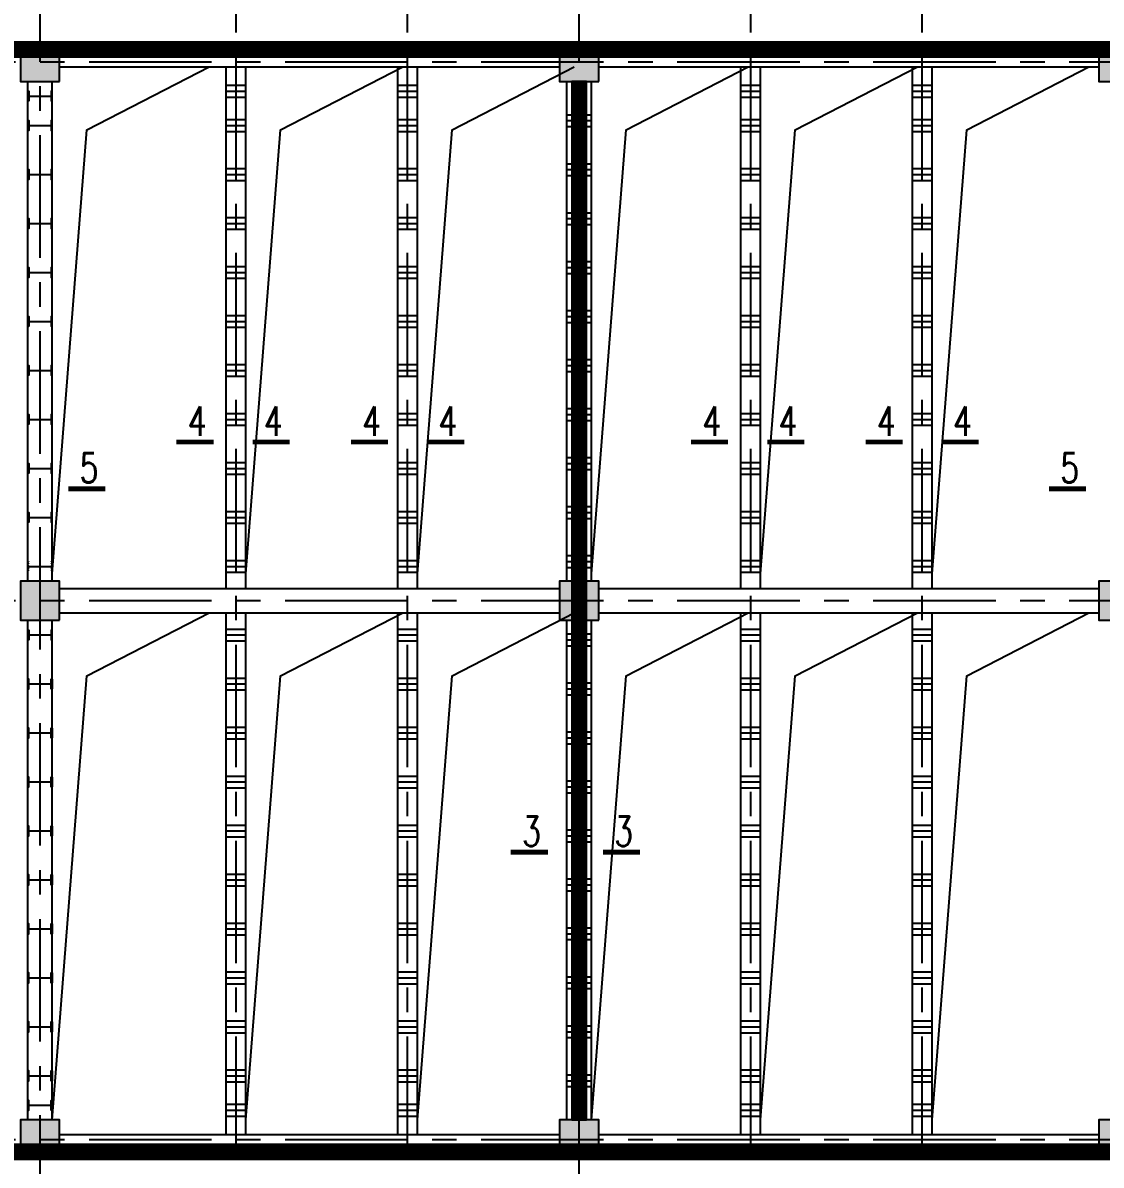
# Model space of a CAD drawing. Extents: x 1427168 to 1936200, y 1176778 to 1377202.
# Drawn here: x 1679636 to 1690636, y 1216944 to 1228603 of the extents above; entities that cross this region are included whole.
import ezdxf
from ezdxf.lldxf.tags import DXFTag

# ---------------------------------------------------------------- set-up
doc = ezdxf.new("R2010")
doc.units = 0
doc.header["$LTSCALE"] = 1000
doc.header["$MEASUREMENT"] = 0
doc.linetypes.add('CENTER', pattern=[2, 1.25, -0.25, 0.25, -0.25])
doc.linetypes.add('DOTE', pattern=[2.42, 2, -0.2, 0.02, -0.2])
doc.layers.get('0').update_dxf_attribs({"linetype": 'CONTINUOUS'})
for name, color, linetype in [('01粗实线层', 7, 'CONTINUOUS'), ('2', 2, 'CONTINUOUS'), ('3', 4, 'CONTINUOUS'), ('4', 3, 'CONTINUOUS'), ('5剖面线层', 2, 'CONTINUOUS'), ('DOTE', 1, 'DOTE'), ('PUB_DIM', 3, 'CONTINUOUS'), ('WUHUA', 8, 'CONTINUOUS'), ('中心线', 1, 'ACAD_ISO04W100')]:
    doc.layers.add(name, color=color, linetype=linetype)
doc.styles.add('_TXT', font='TXT.shx', dxfattribs={"width": 0.75})
tags = doc.linetypes.add('ACAD_ISO04W100', pattern=[30, 24, -3, 0, -3]).pattern_tags.tags
tags[10:11] = [DXFTag(74, 4), DXFTag(75, 0), DXFTag(340, '0'), DXFTag(46, 1.0), DXFTag(50, 0.0), DXFTag(44, 0.0), DXFTag(45, 0.0)]
tags[8:9] = [DXFTag(74, 4), DXFTag(75, 0), DXFTag(340, '0'), DXFTag(46, 1.0), DXFTag(50, 0.0), DXFTag(44, 0.0), DXFTag(45, 0.0)]
tags[6:7] = [DXFTag(74, 4), DXFTag(75, 0), DXFTag(340, '0'), DXFTag(46, 1.0), DXFTag(50, 0.0), DXFTag(44, 0.0), DXFTag(45, 0.0)]
tags[4:5] = [DXFTag(74, 4), DXFTag(75, 0), DXFTag(340, '0'), DXFTag(46, 1.0), DXFTag(50, 0.0), DXFTag(44, 0.0), DXFTag(45, 0.0)]

msp = doc.modelspace()

# ---------------------------------------------------------------- hatches: boundary and pattern name
at = {"layer": '5剖面线层', "linetype": 'BYBLOCK', "ltscale": 1e-05}
h = msp.add_hatch(dxfattribs=at)
h.set_pattern_fill('ANSI31', color=256, scale=5, style=0)
h.set_pattern_definition([(45, (1320361.973, 1550817.682), (-11.22532015, 11.22532015), [])])
h.paths.add_polyline_path([(1679685.8, 1227806), (1679695.8, 1227806), (1679695.8, 1227906), (1679685.8, 1227906)])
h = msp.add_hatch(dxfattribs=at)
h.set_pattern_fill('ANSI31', color=256, scale=5, style=0)
h.set_pattern_definition([(135, (2039259.644, 1550817.682), (11.22532015, 11.22532015), [])])
h.paths.add_polyline_path([(1679935.8, 1227806), (1679925.8, 1227806), (1679925.8, 1227906), (1679935.8, 1227906)])
h = msp.add_hatch(dxfattribs=at)
h.set_pattern_fill('ANSI31', color=256, scale=5, style=0)
h.set_pattern_definition([(45, (1320361.973, 1550517.682), (-11.22532015, 11.22532015), [])])
h.paths.add_polyline_path([(1679685.8, 1227506), (1679695.8, 1227506), (1679695.8, 1227606), (1679685.8, 1227606)])
h = msp.add_hatch(dxfattribs=at)
h.set_pattern_fill('ANSI31', color=256, scale=5, style=0)
h.set_pattern_definition([(135, (2039259.644, 1550517.682), (11.22532015, 11.22532015), [])])
h.paths.add_polyline_path([(1679935.8, 1227506), (1679925.8, 1227506), (1679925.8, 1227606), (1679935.8, 1227606)])
h = msp.add_hatch(dxfattribs=at)
h.set_pattern_fill('ANSI31', color=256, scale=5, style=0)
h.set_pattern_definition([(45, (1320361.973, 1550017.682), (-11.22532015, 11.22532015), [])])
h.paths.add_polyline_path([(1679685.8, 1227006), (1679695.8, 1227006), (1679695.8, 1227106), (1679685.8, 1227106)])
h = msp.add_hatch(dxfattribs=at)
h.set_pattern_fill('ANSI31', color=256, scale=5, style=0)
h.set_pattern_definition([(135, (2039259.644, 1550017.682), (11.22532015, 11.22532015), [])])
h.paths.add_polyline_path([(1679935.8, 1227006), (1679925.8, 1227006), (1679925.8, 1227106), (1679935.8, 1227106)])
h = msp.add_hatch(dxfattribs=at)
h.set_pattern_fill('ANSI31', color=256, scale=5, style=0)
h.set_pattern_definition([(45, (1320361.973, 1549517.682), (-11.22532015, 11.22532015), [])])
h.paths.add_polyline_path([(1679685.8, 1226506), (1679695.8, 1226506), (1679695.8, 1226606), (1679685.8, 1226606)])
h = msp.add_hatch(dxfattribs=at)
h.set_pattern_fill('ANSI31', color=256, scale=5, style=0)
h.set_pattern_definition([(135, (2039259.644, 1549517.682), (11.22532015, 11.22532015), [])])
h.paths.add_polyline_path([(1679935.8, 1226506), (1679925.8, 1226506), (1679925.8, 1226606), (1679935.8, 1226606)])
h = msp.add_hatch(dxfattribs=at)
h.set_pattern_fill('ANSI31', color=256, scale=5, style=0)
h.set_pattern_definition([(45, (1320361.973, 1549017.682), (-11.22532015, 11.22532015), [])])
h.paths.add_polyline_path([(1679685.8, 1226006), (1679695.8, 1226006), (1679695.8, 1226106), (1679685.8, 1226106)])
h = msp.add_hatch(dxfattribs=at)
h.set_pattern_fill('ANSI31', color=256, scale=5, style=0)
h.set_pattern_definition([(135, (2039259.644, 1549017.682), (11.22532015, 11.22532015), [])])
h.paths.add_polyline_path([(1679935.8, 1226006), (1679925.8, 1226006), (1679925.8, 1226106), (1679935.8, 1226106)])
h = msp.add_hatch(dxfattribs=at)
h.set_pattern_fill('ANSI31', color=256, scale=5, style=0)
h.set_pattern_definition([(45, (1320361.973, 1548517.682), (-11.22532015, 11.22532015), [])])
h.paths.add_polyline_path([(1679685.8, 1225506), (1679695.8, 1225506), (1679695.8, 1225606), (1679685.8, 1225606)])
h = msp.add_hatch(dxfattribs=at)
h.set_pattern_fill('ANSI31', color=256, scale=5, style=0)
h.set_pattern_definition([(135, (2039259.644, 1548517.682), (11.22532015, 11.22532015), [])])
h.paths.add_polyline_path([(1679935.8, 1225506), (1679925.8, 1225506), (1679925.8, 1225606), (1679935.8, 1225606)])
h = msp.add_hatch(dxfattribs=at)
h.set_pattern_fill('ANSI31', color=256, scale=5, style=0)
h.set_pattern_definition([(45, (1320361.973, 1548017.682), (-11.22532015, 11.22532015), [])])
h.paths.add_polyline_path([(1679685.8, 1225006), (1679695.8, 1225006), (1679695.8, 1225106), (1679685.8, 1225106)])
h = msp.add_hatch(dxfattribs=at)
h.set_pattern_fill('ANSI31', color=256, scale=5, style=0)
h.set_pattern_definition([(135, (2039259.644, 1548017.682), (11.22532015, 11.22532015), [])])
h.paths.add_polyline_path([(1679935.8, 1225006), (1679925.8, 1225006), (1679925.8, 1225106), (1679935.8, 1225106)])
h = msp.add_hatch(dxfattribs=at)
h.set_pattern_fill('ANSI31', color=256, scale=5, style=0)
h.set_pattern_definition([(45, (1320361.973, 1547517.682), (-11.22532015, 11.22532015), [])])
h.paths.add_polyline_path([(1679685.8, 1224506), (1679695.8, 1224506), (1679695.8, 1224606), (1679685.8, 1224606)])
h = msp.add_hatch(dxfattribs=at)
h.set_pattern_fill('ANSI31', color=256, scale=5, style=0)
h.set_pattern_definition([(135, (2039259.644, 1547517.682), (11.22532015, 11.22532015), [])])
h.paths.add_polyline_path([(1679935.8, 1224506), (1679925.8, 1224506), (1679925.8, 1224606), (1679935.8, 1224606)])
h = msp.add_hatch(dxfattribs=at)
h.set_pattern_fill('ANSI31', color=256, scale=5, style=0)
h.set_pattern_definition([(45, (1320361.973, 1547017.682), (-11.22532015, 11.22532015), [])])
h.paths.add_polyline_path([(1679685.8, 1224006), (1679695.8, 1224006), (1679695.8, 1224106), (1679685.8, 1224106)])
h = msp.add_hatch(dxfattribs=at)
h.set_pattern_fill('ANSI31', color=256, scale=5, style=0)
h.set_pattern_definition([(135, (2039259.644, 1547017.682), (11.22532015, 11.22532015), [])])
h.paths.add_polyline_path([(1679935.8, 1224006), (1679925.8, 1224006), (1679925.8, 1224106), (1679935.8, 1224106)])
h = msp.add_hatch(dxfattribs=at)
h.set_pattern_fill('ANSI31', color=256, scale=5, style=0)
h.set_pattern_definition([(45, (1320361.973, 1546517.682), (-11.22532015, 11.22532015), [])])
h.paths.add_polyline_path([(1679685.8, 1223506), (1679695.8, 1223506), (1679695.8, 1223606), (1679685.8, 1223606)])
h = msp.add_hatch(dxfattribs=at)
h.set_pattern_fill('ANSI31', color=256, scale=5, style=0)
h.set_pattern_definition([(135, (2039259.644, 1546517.682), (11.22532015, 11.22532015), [])])
h.paths.add_polyline_path([(1679935.8, 1223506), (1679925.8, 1223506), (1679925.8, 1223606), (1679935.8, 1223606)])
h = msp.add_hatch(dxfattribs=at)
h.set_pattern_fill('ANSI31', color=256, scale=5, style=0)
h.set_pattern_definition([(315, (1320361.973, 900094.388), (-11.22532015, -11.22532015), [])])
h.paths.add_polyline_path([(1679685.8, 1223106), (1679695.8, 1223106), (1679695.8, 1223006), (1679685.8, 1223006)])
h = msp.add_hatch(dxfattribs=at)
h.set_pattern_fill('ANSI31', color=256, scale=5, style=0)
h.set_pattern_definition([(225, (2039259.644, 900094.388), (11.22532015, -11.22532015), [])])
h.paths.add_polyline_path([(1679935.8, 1223106), (1679925.8, 1223106), (1679925.8, 1223006), (1679935.8, 1223006)])
h = msp.add_hatch(dxfattribs=at)
h.set_pattern_fill('ANSI31', color=256, scale=5, style=0)
h.set_pattern_definition([(45, (1320361.973, 1545317.682), (-11.22532015, 11.22532015), [])])
h.paths.add_polyline_path([(1679685.8, 1222306), (1679695.8, 1222306), (1679695.8, 1222406), (1679685.8, 1222406)])
h = msp.add_hatch(dxfattribs=at)
h.set_pattern_fill('ANSI31', color=256, scale=5, style=0)
h.set_pattern_definition([(135, (2039259.644, 1545317.682), (11.22532015, 11.22532015), [])])
h.paths.add_polyline_path([(1679935.8, 1222306), (1679925.8, 1222306), (1679925.8, 1222406), (1679935.8, 1222406)])
h = msp.add_hatch(dxfattribs=at)
h.set_pattern_fill('ANSI31', color=256, scale=5, style=0)
h.set_pattern_definition([(315, (1320361.973, 898894.388), (-11.22532015, -11.22532015), [])])
h.paths.add_polyline_path([(1679685.8, 1221906), (1679695.8, 1221906), (1679695.8, 1221806), (1679685.8, 1221806)])
h = msp.add_hatch(dxfattribs=at)
h.set_pattern_fill('ANSI31', color=256, scale=5, style=0)
h.set_pattern_definition([(225, (2039259.644, 898894.388), (11.22532015, -11.22532015), [])])
h.paths.add_polyline_path([(1679935.8, 1221906), (1679925.8, 1221906), (1679925.8, 1221806), (1679935.8, 1221806)])
h = msp.add_hatch(dxfattribs=at)
h.set_pattern_fill('ANSI31', color=256, scale=5, style=0)
h.set_pattern_definition([(315, (1320361.973, 898394.388), (-11.22532015, -11.22532015), [])])
h.paths.add_polyline_path([(1679685.8, 1221406), (1679695.8, 1221406), (1679695.8, 1221306), (1679685.8, 1221306)])
h = msp.add_hatch(dxfattribs=at)
h.set_pattern_fill('ANSI31', color=256, scale=5, style=0)
h.set_pattern_definition([(225, (2039259.644, 898394.388), (11.22532015, -11.22532015), [])])
h.paths.add_polyline_path([(1679935.8, 1221406), (1679925.8, 1221406), (1679925.8, 1221306), (1679935.8, 1221306)])
h = msp.add_hatch(dxfattribs=at)
h.set_pattern_fill('ANSI31', color=256, scale=5, style=0)
h.set_pattern_definition([(315, (1320361.973, 897894.388), (-11.22532015, -11.22532015), [])])
h.paths.add_polyline_path([(1679685.8, 1220906), (1679695.8, 1220906), (1679695.8, 1220806), (1679685.8, 1220806)])
h = msp.add_hatch(dxfattribs=at)
h.set_pattern_fill('ANSI31', color=256, scale=5, style=0)
h.set_pattern_definition([(225, (2039259.644, 897894.388), (11.22532015, -11.22532015), [])])
h.paths.add_polyline_path([(1679935.8, 1220906), (1679925.8, 1220906), (1679925.8, 1220806), (1679935.8, 1220806)])
h = msp.add_hatch(dxfattribs=at)
h.set_pattern_fill('ANSI31', color=256, scale=5, style=0)
h.set_pattern_definition([(315, (1320361.973, 897394.388), (-11.22532015, -11.22532015), [])])
h.paths.add_polyline_path([(1679685.8, 1220406), (1679695.8, 1220406), (1679695.8, 1220306), (1679685.8, 1220306)])
h = msp.add_hatch(dxfattribs=at)
h.set_pattern_fill('ANSI31', color=256, scale=5, style=0)
h.set_pattern_definition([(225, (2039259.644, 897394.388), (11.22532015, -11.22532015), [])])
h.paths.add_polyline_path([(1679935.8, 1220406), (1679925.8, 1220406), (1679925.8, 1220306), (1679935.8, 1220306)])
h = msp.add_hatch(dxfattribs=at)
h.set_pattern_fill('ANSI31', color=256, scale=5, style=0)
h.set_pattern_definition([(315, (1320361.973, 896894.388), (-11.22532015, -11.22532015), [])])
h.paths.add_polyline_path([(1679685.8, 1219906), (1679695.8, 1219906), (1679695.8, 1219806), (1679685.8, 1219806)])
h = msp.add_hatch(dxfattribs=at)
h.set_pattern_fill('ANSI31', color=256, scale=5, style=0)
h.set_pattern_definition([(225, (2039259.644, 896894.388), (11.22532015, -11.22532015), [])])
h.paths.add_polyline_path([(1679935.8, 1219906), (1679925.8, 1219906), (1679925.8, 1219806), (1679935.8, 1219806)])
h = msp.add_hatch(dxfattribs=at)
h.set_pattern_fill('ANSI31', color=256, scale=5, style=0)
h.set_pattern_definition([(315, (1320361.973, 896394.388), (-11.22532015, -11.22532015), [])])
h.paths.add_polyline_path([(1679685.8, 1219406), (1679695.8, 1219406), (1679695.8, 1219306), (1679685.8, 1219306)])
h = msp.add_hatch(dxfattribs=at)
h.set_pattern_fill('ANSI31', color=256, scale=5, style=0)
h.set_pattern_definition([(225, (2039259.644, 896394.388), (11.22532015, -11.22532015), [])])
h.paths.add_polyline_path([(1679935.8, 1219406), (1679925.8, 1219406), (1679925.8, 1219306), (1679935.8, 1219306)])
h = msp.add_hatch(dxfattribs=at)
h.set_pattern_fill('ANSI31', color=256, scale=5, style=0)
h.set_pattern_definition([(315, (1320361.973, 895894.388), (-11.22532015, -11.22532015), [])])
h.paths.add_polyline_path([(1679685.8, 1218906), (1679695.8, 1218906), (1679695.8, 1218806), (1679685.8, 1218806)])
h = msp.add_hatch(dxfattribs=at)
h.set_pattern_fill('ANSI31', color=256, scale=5, style=0)
h.set_pattern_definition([(225, (2039259.644, 895894.388), (11.22532015, -11.22532015), [])])
h.paths.add_polyline_path([(1679935.8, 1218906), (1679925.8, 1218906), (1679925.8, 1218806), (1679935.8, 1218806)])
h = msp.add_hatch(dxfattribs=at)
h.set_pattern_fill('ANSI31', color=256, scale=5, style=0)
h.set_pattern_definition([(315, (1320361.973, 895394.388), (-11.22532015, -11.22532015), [])])
h.paths.add_polyline_path([(1679685.8, 1218406), (1679695.8, 1218406), (1679695.8, 1218306), (1679685.8, 1218306)])
h = msp.add_hatch(dxfattribs=at)
h.set_pattern_fill('ANSI31', color=256, scale=5, style=0)
h.set_pattern_definition([(225, (2039259.644, 895394.388), (11.22532015, -11.22532015), [])])
h.paths.add_polyline_path([(1679935.8, 1218406), (1679925.8, 1218406), (1679925.8, 1218306), (1679935.8, 1218306)])
h = msp.add_hatch(dxfattribs=at)
h.set_pattern_fill('ANSI31', color=256, scale=5, style=0)
h.set_pattern_definition([(315, (1320361.973, 894894.388), (-11.22532015, -11.22532015), [])])
h.paths.add_polyline_path([(1679685.8, 1217906), (1679695.8, 1217906), (1679695.8, 1217806), (1679685.8, 1217806)])
h = msp.add_hatch(dxfattribs=at)
h.set_pattern_fill('ANSI31', color=256, scale=5, style=0)
h.set_pattern_definition([(225, (2039259.644, 894894.388), (11.22532015, -11.22532015), [])])
h.paths.add_polyline_path([(1679935.8, 1217906), (1679925.8, 1217906), (1679925.8, 1217806), (1679935.8, 1217806)])
h = msp.add_hatch(dxfattribs=at)
h.set_pattern_fill('ANSI31', color=256, scale=5, style=0)
h.set_pattern_definition([(315, (1320361.973, 894594.388), (-11.22532015, -11.22532015), [])])
h.paths.add_polyline_path([(1679685.8, 1217606), (1679695.8, 1217606), (1679695.8, 1217506), (1679685.8, 1217506)])
h = msp.add_hatch(dxfattribs=at)
h.set_pattern_fill('ANSI31', color=256, scale=5, style=0)
h.set_pattern_definition([(225, (2039259.644, 894594.388), (11.22532015, -11.22532015), [])])
h.paths.add_polyline_path([(1679935.8, 1217606), (1679925.8, 1217606), (1679925.8, 1217506), (1679935.8, 1217506)])
at = {"layer": 'WUHUA'}
h = msp.add_hatch(color=256, dxfattribs=at)
h.paths.add_polyline_path([(1663510.8, 1217006), (1663510.8, 1217406), (1663110.8, 1217406), (1663110.8, 1217006)])
h.paths.add_polyline_path([(1663510.8, 1222506), (1663510.8, 1222906), (1663110.8, 1222906), (1663110.8, 1222506)])
h.paths.add_polyline_path([(1663510.8, 1228006), (1663510.8, 1228406), (1663110.8, 1228406), (1663110.8, 1228006)])
h.paths.add_polyline_path([(1669010.8, 1217006), (1669010.8, 1217406), (1668610.8, 1217406), (1668610.8, 1217006)])
h.paths.add_polyline_path([(1669010.8, 1222506), (1669010.8, 1222906), (1668610.8, 1222906), (1668610.8, 1222506)])
h.paths.add_polyline_path([(1669010.8, 1228006), (1669010.8, 1228406), (1668610.8, 1228406), (1668610.8, 1228006)])
h.paths.add_polyline_path([(1674510.8, 1217006), (1674510.8, 1217406), (1674110.8, 1217406), (1674110.8, 1217006)])
h.paths.add_polyline_path([(1674510.8, 1222506), (1674510.8, 1222906), (1674110.8, 1222906), (1674110.8, 1222506)])
h.paths.add_polyline_path([(1674510.8, 1228006), (1674510.8, 1228406), (1674110.8, 1228406), (1674110.8, 1228006)])
h.paths.add_polyline_path([(1685510.8, 1217006), (1685510.8, 1217406), (1685110.8, 1217406), (1685110.8, 1217006)])
h.paths.add_polyline_path([(1680010.8, 1217006), (1680010.8, 1217406), (1679610.8, 1217406), (1679610.8, 1217006)])
h.paths.add_polyline_path([(1680010.8, 1222506), (1680010.8, 1222906), (1679610.8, 1222906), (1679610.8, 1222506)])
h.paths.add_polyline_path([(1680010.8, 1228006), (1680010.8, 1228406), (1679610.8, 1228406), (1679610.8, 1228006)])
h.paths.add_polyline_path([(1685510.8, 1222506), (1685510.8, 1222906), (1685110.8, 1222906), (1685110.8, 1222506)])
h.paths.add_polyline_path([(1685510.8, 1228006), (1685510.8, 1228406), (1685110.8, 1228406), (1685110.8, 1228006)])
h.paths.add_polyline_path([(1691010.8, 1217006), (1691010.8, 1217406), (1690610.8, 1217406), (1690610.8, 1217006)])
h.paths.add_polyline_path([(1691010.8, 1222506), (1691010.8, 1222906), (1690610.8, 1222906), (1690610.8, 1222506)])
h.paths.add_polyline_path([(1691010.8, 1228006), (1691010.8, 1228406), (1690610.8, 1228406), (1690610.8, 1228006)])
h.paths.add_polyline_path([(1696510.8, 1217006), (1696510.8, 1217406), (1696110.8, 1217406), (1696110.8, 1217006)])
h.paths.add_polyline_path([(1696510.8, 1222506), (1696510.8, 1222906), (1696110.8, 1222906), (1696110.8, 1222506)])
h.paths.add_polyline_path([(1696510.8, 1228006), (1696510.8, 1228406), (1696110.8, 1228406), (1696110.8, 1228006)])

# ---------------------------------------------------------------- linework, layer by layer
for points in [[(1679935.8, 1222981), (1680289.3, 1227512.3), (1681535.8, 1228156)], [(1681910.8, 1222981), (1682264.3, 1227512.3), (1683510.8, 1228156)], [(1683660.8, 1222981), (1684014.3, 1227512.3), (1685260.8, 1228156)], [(1685435.8, 1222981), (1685789.3, 1227512.3), (1687035.8, 1228156)], [(1687160.8, 1222981), (1687514.3, 1227512.3), (1688760.8, 1228156)], [(1688910.8, 1222981), (1689264.3, 1227512.3), (1690510.8, 1228156)], [(1679935.8, 1217406), (1680289.3, 1221937.3), (1681535.8, 1222581)], [(1681910.8, 1217406), (1682264.3, 1221937.3), (1683510.8, 1222581)], [(1683660.8, 1217406), (1684014.3, 1221937.3), (1685260.8, 1222581)], [(1685435.8, 1217406), (1685789.3, 1221937.3), (1687035.8, 1222581)], [(1687160.8, 1217406), (1687514.3, 1221937.3), (1688760.8, 1222581)], [(1688910.8, 1217406), (1689264.3, 1221937.3), (1690510.8, 1222581)]]:
    msp.add_lwpolyline(points)
at = {"layer": '01粗实线层', "linetype": 'BYBLOCK', "ltscale": 1e-05}
for p, q in [((1681710.8, 1227966), (1681910.8, 1227966)), ((1683460.8, 1227966), (1683660.8, 1227966)), ((1686960.8, 1227966), (1687160.8, 1227966)), ((1688710.8, 1227966), (1688910.8, 1227966)), ((1681710.8, 1227846), (1681910.8, 1227846)), ((1683460.8, 1227846), (1683660.8, 1227846)), ((1686960.8, 1227846), (1687160.8, 1227846)), ((1688710.8, 1227846), (1688910.8, 1227846)), ((1681710.8, 1227616), (1681910.8, 1227616)), ((1683460.8, 1227616), (1683660.8, 1227616)), ((1686960.8, 1227616), (1687160.8, 1227616)), ((1688710.8, 1227616), (1688910.8, 1227616)), ((1681710.8, 1227496), (1681910.8, 1227496)), ((1683460.8, 1227496), (1683660.8, 1227496)), ((1686960.8, 1227496), (1687160.8, 1227496)), ((1688710.8, 1227496), (1688910.8, 1227496)), ((1681710.8, 1227116), (1681910.8, 1227116)), ((1683460.8, 1227116), (1683660.8, 1227116)), ((1686960.8, 1227116), (1687160.8, 1227116)), ((1688710.8, 1227116), (1688910.8, 1227116)), ((1681710.8, 1226996), (1681910.8, 1226996)), ((1683460.8, 1226996), (1683660.8, 1226996)), ((1686960.8, 1226996), (1687160.8, 1226996)), ((1688710.8, 1226996), (1688910.8, 1226996)), ((1681710.8, 1226616), (1681910.8, 1226616)), ((1683460.8, 1226616), (1683660.8, 1226616)), ((1686960.8, 1226616), (1687160.8, 1226616)), ((1688710.8, 1226616), (1688910.8, 1226616)), ((1681710.8, 1226496), (1681910.8, 1226496)), ((1683460.8, 1226496), (1683660.8, 1226496)), ((1686960.8, 1226496), (1687160.8, 1226496)), ((1688710.8, 1226496), (1688910.8, 1226496)), ((1681710.8, 1226116), (1681910.8, 1226116)), ((1683460.8, 1226116), (1683660.8, 1226116)), ((1686960.8, 1226116), (1687160.8, 1226116)), ((1688710.8, 1226116), (1688910.8, 1226116)), ((1681710.8, 1225996), (1681910.8, 1225996)), ((1683460.8, 1225996), (1683660.8, 1225996)), ((1686960.8, 1225996), (1687160.8, 1225996)), ((1688710.8, 1225996), (1688910.8, 1225996)), ((1681710.8, 1225616), (1681910.8, 1225616)), ((1683460.8, 1225616), (1683660.8, 1225616)), ((1686960.8, 1225616), (1687160.8, 1225616)), ((1688710.8, 1225616), (1688910.8, 1225616)), ((1681710.8, 1225496), (1681910.8, 1225496)), ((1683460.8, 1225496), (1683660.8, 1225496)), ((1686960.8, 1225496), (1687160.8, 1225496)), ((1688710.8, 1225496), (1688910.8, 1225496)), ((1681710.8, 1225116), (1681910.8, 1225116)), ((1683460.8, 1225116), (1683660.8, 1225116)), ((1686960.8, 1225116), (1687160.8, 1225116)), ((1688710.8, 1225116), (1688910.8, 1225116)), ((1681710.8, 1224996), (1681910.8, 1224996)), ((1683460.8, 1224996), (1683660.8, 1224996)), ((1686960.8, 1224996), (1687160.8, 1224996)), ((1688710.8, 1224996), (1688910.8, 1224996)), ((1681710.8, 1224616), (1681910.8, 1224616)), ((1683460.8, 1224616), (1683660.8, 1224616)), ((1686960.8, 1224616), (1687160.8, 1224616)), ((1688710.8, 1224616), (1688910.8, 1224616)), ((1681710.8, 1224496), (1681910.8, 1224496)), ((1683460.8, 1224496), (1683660.8, 1224496)), ((1686960.8, 1224496), (1687160.8, 1224496)), ((1688710.8, 1224496), (1688910.8, 1224496)), ((1681710.8, 1224116), (1681910.8, 1224116)), ((1683460.8, 1224116), (1683660.8, 1224116)), ((1686960.8, 1224116), (1687160.8, 1224116)), ((1688710.8, 1224116), (1688910.8, 1224116)), ((1681710.8, 1223996), (1681910.8, 1223996)), ((1683460.8, 1223996), (1683660.8, 1223996)), ((1686960.8, 1223996), (1687160.8, 1223996)), ((1688710.8, 1223996), (1688910.8, 1223996)), ((1681710.8, 1223616), (1681910.8, 1223616)), ((1683460.8, 1223616), (1683660.8, 1223616)), ((1686960.8, 1223616), (1687160.8, 1223616)), ((1688710.8, 1223616), (1688910.8, 1223616)), ((1681710.8, 1223496), (1681910.8, 1223496)), ((1683460.8, 1223496), (1683660.8, 1223496)), ((1686960.8, 1223496), (1687160.8, 1223496)), ((1688710.8, 1223496), (1688910.8, 1223496)), ((1681710.8, 1223116), (1681910.8, 1223116)), ((1683460.8, 1223116), (1683660.8, 1223116)), ((1686960.8, 1223116), (1687160.8, 1223116)), ((1688710.8, 1223116), (1688910.8, 1223116)), ((1681710.8, 1222996), (1681910.8, 1222996)), ((1683460.8, 1222996), (1683660.8, 1222996)), ((1686960.8, 1222996), (1687160.8, 1222996)), ((1688710.8, 1222996), (1688910.8, 1222996)), ((1681710.8, 1222416), (1681910.8, 1222416)), ((1683460.8, 1222416), (1683660.8, 1222416)), ((1686960.8, 1222416), (1687160.8, 1222416)), ((1688710.8, 1222416), (1688910.8, 1222416)), ((1681710.8, 1222296), (1681910.8, 1222296)), ((1683460.8, 1222296), (1683660.8, 1222296)), ((1686960.8, 1222296), (1687160.8, 1222296)), ((1688710.8, 1222296), (1688910.8, 1222296)), ((1681710.8, 1221916), (1681910.8, 1221916)), ((1683460.8, 1221916), (1683660.8, 1221916)), ((1686960.8, 1221916), (1687160.8, 1221916)), ((1688710.8, 1221916), (1688910.8, 1221916)), ((1681710.8, 1221796), (1681910.8, 1221796)), ((1683460.8, 1221796), (1683660.8, 1221796)), ((1686960.8, 1221796), (1687160.8, 1221796)), ((1688710.8, 1221796), (1688910.8, 1221796)), ((1681710.8, 1221416), (1681910.8, 1221416)), ((1683460.8, 1221416), (1683660.8, 1221416)), ((1686960.8, 1221416), (1687160.8, 1221416)), ((1688710.8, 1221416), (1688910.8, 1221416)), ((1681710.8, 1221296), (1681910.8, 1221296)), ((1683460.8, 1221296), (1683660.8, 1221296)), ((1686960.8, 1221296), (1687160.8, 1221296)), ((1688710.8, 1221296), (1688910.8, 1221296)), ((1681710.8, 1220916), (1681910.8, 1220916)), ((1683460.8, 1220916), (1683660.8, 1220916)), ((1686960.8, 1220916), (1687160.8, 1220916)), ((1688710.8, 1220916), (1688910.8, 1220916)), ((1681710.8, 1220796), (1681910.8, 1220796)), ((1683460.8, 1220796), (1683660.8, 1220796)), ((1686960.8, 1220796), (1687160.8, 1220796)), ((1688710.8, 1220796), (1688910.8, 1220796)), ((1681710.8, 1220416), (1681910.8, 1220416)), ((1683460.8, 1220416), (1683660.8, 1220416)), ((1686960.8, 1220416), (1687160.8, 1220416)), ((1688710.8, 1220416), (1688910.8, 1220416)), ((1681710.8, 1220296), (1681910.8, 1220296)), ((1683460.8, 1220296), (1683660.8, 1220296)), ((1686960.8, 1220296), (1687160.8, 1220296)), ((1688710.8, 1220296), (1688910.8, 1220296)), ((1681710.8, 1219916), (1681910.8, 1219916)), ((1683460.8, 1219916), (1683660.8, 1219916)), ((1686960.8, 1219916), (1687160.8, 1219916)), ((1688710.8, 1219916), (1688910.8, 1219916)), ((1681710.8, 1219796), (1681910.8, 1219796)), ((1683460.8, 1219796), (1683660.8, 1219796)), ((1686960.8, 1219796), (1687160.8, 1219796)), ((1688710.8, 1219796), (1688910.8, 1219796)), ((1681710.8, 1219416), (1681910.8, 1219416)), ((1683460.8, 1219416), (1683660.8, 1219416)), ((1686960.8, 1219416), (1687160.8, 1219416)), ((1688710.8, 1219416), (1688910.8, 1219416)), ((1681710.8, 1219296), (1681910.8, 1219296)), ((1683460.8, 1219296), (1683660.8, 1219296)), ((1686960.8, 1219296), (1687160.8, 1219296)), ((1688710.8, 1219296), (1688910.8, 1219296)), ((1681710.8, 1218916), (1681910.8, 1218916)), ((1683460.8, 1218916), (1683660.8, 1218916)), ((1686960.8, 1218916), (1687160.8, 1218916)), ((1688710.8, 1218916), (1688910.8, 1218916)), ((1681710.8, 1218796), (1681910.8, 1218796)), ((1683460.8, 1218796), (1683660.8, 1218796)), ((1686960.8, 1218796), (1687160.8, 1218796)), ((1688710.8, 1218796), (1688910.8, 1218796)), ((1681710.8, 1218416), (1681910.8, 1218416)), ((1683460.8, 1218416), (1683660.8, 1218416)), ((1686960.8, 1218416), (1687160.8, 1218416)), ((1688710.8, 1218416), (1688910.8, 1218416)), ((1681710.8, 1218296), (1681910.8, 1218296)), ((1683460.8, 1218296), (1683660.8, 1218296)), ((1686960.8, 1218296), (1687160.8, 1218296)), ((1688710.8, 1218296), (1688910.8, 1218296)), ((1681710.8, 1217916), (1681910.8, 1217916)), ((1683460.8, 1217916), (1683660.8, 1217916)), ((1686960.8, 1217916), (1687160.8, 1217916)), ((1688710.8, 1217916), (1688910.8, 1217916)), ((1681710.8, 1217796), (1681910.8, 1217796)), ((1683460.8, 1217796), (1683660.8, 1217796)), ((1686960.8, 1217796), (1687160.8, 1217796)), ((1688710.8, 1217796), (1688910.8, 1217796)), ((1681710.8, 1217566), (1681910.8, 1217566)), ((1683460.8, 1217566), (1683660.8, 1217566)), ((1686960.8, 1217566), (1687160.8, 1217566)), ((1688710.8, 1217566), (1688910.8, 1217566)), ((1681710.8, 1217446), (1681910.8, 1217446)), ((1683460.8, 1217446), (1683660.8, 1217446)), ((1686960.8, 1217446), (1687160.8, 1217446)), ((1688710.8, 1217446), (1688910.8, 1217446))]:
    msp.add_line(p, q, dxfattribs=at)
for points in [[(1679685.8, 1227806), (1679685.8, 1227906), (1679695.8, 1227906), (1679695.8, 1227806)], [(1679935.8, 1227806), (1679935.8, 1227906), (1679925.8, 1227906), (1679925.8, 1227806)], [(1679685.8, 1227506), (1679685.8, 1227606), (1679695.8, 1227606), (1679695.8, 1227506)], [(1679935.8, 1227506), (1679935.8, 1227606), (1679925.8, 1227606), (1679925.8, 1227506)], [(1679685.8, 1227006), (1679685.8, 1227106), (1679695.8, 1227106), (1679695.8, 1227006)], [(1679935.8, 1227006), (1679935.8, 1227106), (1679925.8, 1227106), (1679925.8, 1227006)], [(1679685.8, 1226506), (1679685.8, 1226606), (1679695.8, 1226606), (1679695.8, 1226506)], [(1679935.8, 1226506), (1679935.8, 1226606), (1679925.8, 1226606), (1679925.8, 1226506)], [(1679685.8, 1226006), (1679685.8, 1226106), (1679695.8, 1226106), (1679695.8, 1226006)], [(1679935.8, 1226006), (1679935.8, 1226106), (1679925.8, 1226106), (1679925.8, 1226006)], [(1679685.8, 1225506), (1679685.8, 1225606), (1679695.8, 1225606), (1679695.8, 1225506)], [(1679935.8, 1225506), (1679935.8, 1225606), (1679925.8, 1225606), (1679925.8, 1225506)], [(1679685.8, 1225006), (1679685.8, 1225106), (1679695.8, 1225106), (1679695.8, 1225006)], [(1679935.8, 1225006), (1679935.8, 1225106), (1679925.8, 1225106), (1679925.8, 1225006)], [(1679685.8, 1224506), (1679685.8, 1224606), (1679695.8, 1224606), (1679695.8, 1224506)], [(1679935.8, 1224506), (1679935.8, 1224606), (1679925.8, 1224606), (1679925.8, 1224506)], [(1679685.8, 1224006), (1679685.8, 1224106), (1679695.8, 1224106), (1679695.8, 1224006)], [(1679935.8, 1224006), (1679935.8, 1224106), (1679925.8, 1224106), (1679925.8, 1224006)], [(1679685.8, 1223506), (1679685.8, 1223606), (1679695.8, 1223606), (1679695.8, 1223506)], [(1679935.8, 1223506), (1679935.8, 1223606), (1679925.8, 1223606), (1679925.8, 1223506)], [(1679685.8, 1222306), (1679685.8, 1222406), (1679695.8, 1222406), (1679695.8, 1222306)], [(1679935.8, 1222306), (1679935.8, 1222406), (1679925.8, 1222406), (1679925.8, 1222306)], [(1679685.8, 1221906), (1679685.8, 1221806), (1679695.8, 1221806), (1679695.8, 1221906)], [(1679935.8, 1221906), (1679935.8, 1221806), (1679925.8, 1221806), (1679925.8, 1221906)], [(1679685.8, 1221406), (1679685.8, 1221306), (1679695.8, 1221306), (1679695.8, 1221406)], [(1679935.8, 1221406), (1679935.8, 1221306), (1679925.8, 1221306), (1679925.8, 1221406)], [(1679685.8, 1220906), (1679685.8, 1220806), (1679695.8, 1220806), (1679695.8, 1220906)], [(1679935.8, 1220906), (1679935.8, 1220806), (1679925.8, 1220806), (1679925.8, 1220906)], [(1679685.8, 1220406), (1679685.8, 1220306), (1679695.8, 1220306), (1679695.8, 1220406)], [(1679935.8, 1220406), (1679935.8, 1220306), (1679925.8, 1220306), (1679925.8, 1220406)], [(1679685.8, 1219906), (1679685.8, 1219806), (1679695.8, 1219806), (1679695.8, 1219906)], [(1679935.8, 1219906), (1679935.8, 1219806), (1679925.8, 1219806), (1679925.8, 1219906)], [(1679685.8, 1219406), (1679685.8, 1219306), (1679695.8, 1219306), (1679695.8, 1219406)], [(1679935.8, 1219406), (1679935.8, 1219306), (1679925.8, 1219306), (1679925.8, 1219406)], [(1679685.8, 1218906), (1679685.8, 1218806), (1679695.8, 1218806), (1679695.8, 1218906)], [(1679935.8, 1218906), (1679935.8, 1218806), (1679925.8, 1218806), (1679925.8, 1218906)], [(1679685.8, 1218406), (1679685.8, 1218306), (1679695.8, 1218306), (1679695.8, 1218406)], [(1679935.8, 1218406), (1679935.8, 1218306), (1679925.8, 1218306), (1679925.8, 1218406)], [(1679685.8, 1217906), (1679685.8, 1217806), (1679695.8, 1217806), (1679695.8, 1217906)], [(1679935.8, 1217906), (1679935.8, 1217806), (1679925.8, 1217806), (1679925.8, 1217906)], [(1679685.8, 1217606), (1679685.8, 1217506), (1679695.8, 1217506), (1679695.8, 1217606)], [(1679935.8, 1217606), (1679935.8, 1217506), (1679925.8, 1217506), (1679925.8, 1217606)]]:
    msp.add_lwpolyline(points, close=True, dxfattribs=at)
at = {"layer": '2'}
for points in [[(1680010.8, 1228006), (1680010.8, 1228406), (1679610.8, 1228406), (1679610.8, 1228006)], [(1685510.8, 1228006), (1685510.8, 1228406), (1685110.8, 1228406), (1685110.8, 1228006)], [(1691010.8, 1228006), (1691010.8, 1228406), (1690610.8, 1228406), (1690610.8, 1228006)], [(1680010.8, 1222506), (1680010.8, 1222906), (1679610.8, 1222906), (1679610.8, 1222506)], [(1685510.8, 1222506), (1685510.8, 1222906), (1685110.8, 1222906), (1685110.8, 1222506)], [(1691010.8, 1222506), (1691010.8, 1222906), (1690610.8, 1222906), (1690610.8, 1222506)], [(1680010.8, 1217006), (1680010.8, 1217406), (1679610.8, 1217406), (1679610.8, 1217006)], [(1685510.8, 1217006), (1685510.8, 1217406), (1685110.8, 1217406), (1685110.8, 1217006)], [(1691010.8, 1217006), (1691010.8, 1217406), (1690610.8, 1217406), (1690610.8, 1217006)]]:
    msp.add_lwpolyline(points, close=True, dxfattribs=at)
at = {"layer": '3'}
for p, q in [((1680010.8, 1228406), (1685110.8, 1228406)), ((1685510.8, 1228406), (1690610.8, 1228406)), ((1680010.8, 1228156), (1685110.8, 1228156)), ((1681710.8, 1222831), (1681710.8, 1228156)), ((1681910.8, 1222831), (1681910.8, 1228156)), ((1683460.8, 1222831), (1683460.8, 1228156)), ((1683660.8, 1222831), (1683660.8, 1228156)), ((1685510.8, 1228156), (1690610.8, 1228156)), ((1686960.8, 1222831), (1686960.8, 1228156)), ((1687160.8, 1222831), (1687160.8, 1228156)), ((1688710.8, 1222831), (1688710.8, 1228156)), ((1688910.8, 1222831), (1688910.8, 1228156)), ((1679685.8, 1222906), (1679685.8, 1228006)), ((1679935.8, 1222906), (1679935.8, 1228006)), ((1685185.8, 1222906), (1685185.8, 1228006)), ((1685435.8, 1222906), (1685435.8, 1228006)), ((1680010.8, 1222831), (1685110.8, 1222831)), ((1685510.8, 1222831), (1690610.8, 1222831)), ((1680010.8, 1222581), (1685110.8, 1222581)), ((1681710.8, 1217256), (1681710.8, 1222581)), ((1681910.8, 1217256), (1681910.8, 1222581)), ((1683460.8, 1217256), (1683460.8, 1222581)), ((1683660.8, 1217256), (1683660.8, 1222581)), ((1685510.8, 1222581), (1690610.8, 1222581)), ((1686960.8, 1217256), (1686960.8, 1222581)), ((1687160.8, 1217256), (1687160.8, 1222581)), ((1688710.8, 1217256), (1688710.8, 1222581)), ((1688910.8, 1217256), (1688910.8, 1222581)), ((1679685.8, 1217406), (1679685.8, 1222506)), ((1679935.8, 1217406), (1679935.8, 1222506)), ((1685185.8, 1217406), (1685185.8, 1222506)), ((1685435.8, 1217406), (1685435.8, 1222506)), ((1680010.8, 1217256), (1685110.8, 1217256)), ((1685510.8, 1217256), (1690610.8, 1217256)), ((1680010.8, 1217006), (1685110.8, 1217006)), ((1685510.8, 1217006), (1690610.8, 1217006))]:
    msp.add_line(p, q, dxfattribs=at)
at = {"layer": '4'}
for p, q in [((1685185.8, 1227666), (1685435.8, 1227666)), ((1685185.8, 1227546), (1685435.8, 1227546)), ((1685185.8, 1227166), (1685435.8, 1227166)), ((1685185.8, 1227046), (1685435.8, 1227046)), ((1685185.8, 1226666), (1685435.8, 1226666)), ((1685185.8, 1226546), (1685435.8, 1226546)), ((1685185.8, 1226166), (1685435.8, 1226166)), ((1685185.8, 1226046), (1685435.8, 1226046)), ((1685185.8, 1225666), (1685435.8, 1225666)), ((1685185.8, 1225546), (1685435.8, 1225546)), ((1685185.8, 1225166), (1685435.8, 1225166)), ((1685185.8, 1225046), (1685435.8, 1225046)), ((1685185.8, 1224666), (1685435.8, 1224666)), ((1685185.8, 1224546), (1685435.8, 1224546)), ((1685185.8, 1224166), (1685435.8, 1224166)), ((1685185.8, 1224046), (1685435.8, 1224046)), ((1685185.8, 1223666), (1685435.8, 1223666)), ((1685185.8, 1223546), (1685435.8, 1223546)), ((1685185.8, 1223166), (1685435.8, 1223166)), ((1685185.8, 1223046), (1685435.8, 1223046)), ((1685185.8, 1222366), (1685435.8, 1222366)), ((1685185.8, 1222246), (1685435.8, 1222246)), ((1685185.8, 1221866), (1685435.8, 1221866)), ((1685185.8, 1221746), (1685435.8, 1221746)), ((1685185.8, 1221366), (1685435.8, 1221366)), ((1685185.8, 1221246), (1685435.8, 1221246)), ((1685185.8, 1220866), (1685435.8, 1220866)), ((1685185.8, 1220746), (1685435.8, 1220746)), ((1685185.8, 1220366), (1685435.8, 1220366)), ((1685185.8, 1220246), (1685435.8, 1220246)), ((1685185.8, 1219866), (1685435.8, 1219866)), ((1685185.8, 1219746), (1685435.8, 1219746)), ((1685185.8, 1219366), (1685435.8, 1219366)), ((1685185.8, 1219246), (1685435.8, 1219246)), ((1685185.8, 1218866), (1685435.8, 1218866)), ((1685185.8, 1218746), (1685435.8, 1218746)), ((1685185.8, 1218366), (1685435.8, 1218366)), ((1685185.8, 1218246), (1685435.8, 1218246)), ((1685185.8, 1217866), (1685435.8, 1217866)), ((1685185.8, 1217746), (1685435.8, 1217746))]:
    msp.add_line(p, q, dxfattribs=at)
for points in [[(1663510.8, 1228256), (1696110.8, 1228256), (1696110.8, 1228406), (1663510.8, 1228406)], [(1685235.8, 1228006), (1685235.8, 1217406), (1685385.8, 1217406), (1685385.8, 1228006)], [(1663510.8, 1217006), (1696110.8, 1217006), (1696110.8, 1217156), (1663510.8, 1217156)]]:
    msp.add_lwpolyline(points, close=True, dxfattribs=at)
at = {"layer": 'DOTE', "linetype": 'CENTER'}
for p, q in [((1679810.8, 1216206), (1679810.8, 1229206)), ((1681810.8, 1217006), (1681810.8, 1229206)), ((1683560.8, 1217006), (1683560.8, 1229206)), ((1685310.8, 1216206), (1685310.8, 1229206)), ((1687060.8, 1217006), (1687060.8, 1229206)), ((1688810.8, 1217006), (1688810.8, 1229206)), ((1662310.8, 1228206), (1697310.8, 1228206)), ((1662310.8, 1222706), (1697310.8, 1222706)), ((1662310.8, 1217206), (1697310.8, 1217206))]:
    msp.add_line(p, q, dxfattribs=at)
at = {"layer": 'DOTE'}
for p, q in [((1679685.8, 1227856), (1679935.8, 1227856)), ((1685185.8, 1227606), (1685435.8, 1227606)), ((1679685.8, 1227556), (1679935.8, 1227556)), ((1685185.8, 1227106), (1685435.8, 1227106)), ((1679685.8, 1227056), (1679935.8, 1227056)), ((1679685.8, 1226556), (1679935.8, 1226556)), ((1685185.8, 1226606), (1685435.8, 1226606)), ((1679685.8, 1226056), (1679935.8, 1226056)), ((1685185.8, 1226106), (1685435.8, 1226106)), ((1685185.8, 1225606), (1685435.8, 1225606)), ((1679685.8, 1225556), (1679935.8, 1225556)), ((1679685.8, 1225056), (1679935.8, 1225056)), ((1685185.8, 1225106), (1685435.8, 1225106)), ((1679685.8, 1224556), (1679935.8, 1224556)), ((1685185.8, 1224606), (1685435.8, 1224606)), ((1685185.8, 1224106), (1685435.8, 1224106)), ((1679685.8, 1224056), (1679935.8, 1224056)), ((1685185.8, 1223606), (1685435.8, 1223606)), ((1679685.8, 1223556), (1679935.8, 1223556)), ((1679685.8, 1223056), (1679935.8, 1223056)), ((1685185.8, 1223106), (1685435.8, 1223106)), ((1679685.8, 1222356), (1679935.8, 1222356)), ((1685185.8, 1222306), (1685435.8, 1222306)), ((1679685.8, 1221856), (1679935.8, 1221856)), ((1685185.8, 1221806), (1685435.8, 1221806)), ((1679685.8, 1221356), (1679935.8, 1221356)), ((1685185.8, 1221306), (1685435.8, 1221306)), ((1679685.8, 1220856), (1679935.8, 1220856)), ((1685185.8, 1220806), (1685435.8, 1220806)), ((1679685.8, 1220356), (1679935.8, 1220356)), ((1685185.8, 1220306), (1685435.8, 1220306)), ((1679685.8, 1219856), (1679935.8, 1219856)), ((1685185.8, 1219806), (1685435.8, 1219806)), ((1679685.8, 1219356), (1679935.8, 1219356)), ((1685185.8, 1219306), (1685435.8, 1219306)), ((1679685.8, 1218856), (1679935.8, 1218856)), ((1685185.8, 1218806), (1685435.8, 1218806)), ((1679685.8, 1218356), (1679935.8, 1218356)), ((1685185.8, 1218306), (1685435.8, 1218306)), ((1679685.8, 1217856), (1679935.8, 1217856)), ((1685185.8, 1217806), (1685435.8, 1217806)), ((1679685.8, 1217556), (1679935.8, 1217556))]:
    msp.add_line(p, q, dxfattribs=at)
at = {"layer": 'PUB_DIM', "const_width": 50}
for points in [[(1681202.8, 1224325), (1681580.9, 1224325)], [(1681979.6, 1224325), (1682357.8, 1224325)], [(1682983, 1224325), (1683361.1, 1224325)], [(1683759.8, 1224325), (1684138, 1224325)], [(1686452.8, 1224325), (1686830.9, 1224325)], [(1687229.6, 1224325), (1687607.8, 1224325)], [(1688233, 1224325), (1688611.1, 1224325)], [(1689009.8, 1224325), (1689388, 1224325)], [(1680098.8, 1223848), (1680477, 1223848)], [(1690103.2, 1223848), (1690481.4, 1223848)], [(1684613.5, 1220138.1), (1684991.6, 1220138.1)], [(1685552.8, 1220138.1), (1685931, 1220138.1)]]:
    msp.add_lwpolyline(points, dxfattribs=at)
at = {"layer": 'WUHUA', "const_width": 150}
for points in [[(1663510.8, 1228331), (1696110.8, 1228331)], [(1685310.8, 1228006), (1685310.8, 1217406)], [(1663510.8, 1217081), (1696110.8, 1217081)]]:
    msp.add_lwpolyline(points, dxfattribs=at)
at = {"layer": '中心线', "linetype": 'CENTER', "ltscale": 100}
for p, q in [((1681710.8, 1227906), (1681910.8, 1227906)), ((1683460.8, 1227906), (1683660.8, 1227906)), ((1686960.8, 1227906), (1687160.8, 1227906)), ((1688710.8, 1227906), (1688910.8, 1227906)), ((1681710.8, 1227556), (1681910.8, 1227556)), ((1683460.8, 1227556), (1683660.8, 1227556)), ((1686960.8, 1227556), (1687160.8, 1227556)), ((1688710.8, 1227556), (1688910.8, 1227556)), ((1681710.8, 1227056), (1681910.8, 1227056)), ((1683460.8, 1227056), (1683660.8, 1227056)), ((1686960.8, 1227056), (1687160.8, 1227056)), ((1688710.8, 1227056), (1688910.8, 1227056)), ((1681710.8, 1226556), (1681910.8, 1226556)), ((1683460.8, 1226556), (1683660.8, 1226556)), ((1686960.8, 1226556), (1687160.8, 1226556)), ((1688710.8, 1226556), (1688910.8, 1226556)), ((1681710.8, 1226056), (1681910.8, 1226056)), ((1683460.8, 1226056), (1683660.8, 1226056)), ((1686960.8, 1226056), (1687160.8, 1226056)), ((1688710.8, 1226056), (1688910.8, 1226056)), ((1681710.8, 1225556), (1681910.8, 1225556)), ((1683460.8, 1225556), (1683660.8, 1225556)), ((1686960.8, 1225556), (1687160.8, 1225556)), ((1688710.8, 1225556), (1688910.8, 1225556)), ((1681710.8, 1225056), (1681910.8, 1225056)), ((1683460.8, 1225056), (1683660.8, 1225056)), ((1686960.8, 1225056), (1687160.8, 1225056)), ((1688710.8, 1225056), (1688910.8, 1225056)), ((1681710.8, 1224556), (1681910.8, 1224556)), ((1683460.8, 1224556), (1683660.8, 1224556)), ((1686960.8, 1224556), (1687160.8, 1224556)), ((1688710.8, 1224556), (1688910.8, 1224556)), ((1681710.8, 1224056), (1681910.8, 1224056)), ((1683460.8, 1224056), (1683660.8, 1224056)), ((1686960.8, 1224056), (1687160.8, 1224056)), ((1688710.8, 1224056), (1688910.8, 1224056)), ((1681710.8, 1223556), (1681910.8, 1223556)), ((1683460.8, 1223556), (1683660.8, 1223556)), ((1686960.8, 1223556), (1687160.8, 1223556)), ((1688710.8, 1223556), (1688910.8, 1223556)), ((1681710.8, 1223056), (1681910.8, 1223056)), ((1683460.8, 1223056), (1683660.8, 1223056)), ((1686960.8, 1223056), (1687160.8, 1223056)), ((1688710.8, 1223056), (1688910.8, 1223056)), ((1681710.8, 1222356), (1681910.8, 1222356)), ((1683460.8, 1222356), (1683660.8, 1222356)), ((1686960.8, 1222356), (1687160.8, 1222356)), ((1688710.8, 1222356), (1688910.8, 1222356)), ((1681710.8, 1221856), (1681910.8, 1221856)), ((1683460.8, 1221856), (1683660.8, 1221856)), ((1686960.8, 1221856), (1687160.8, 1221856)), ((1688710.8, 1221856), (1688910.8, 1221856)), ((1681710.8, 1221356), (1681910.8, 1221356)), ((1683460.8, 1221356), (1683660.8, 1221356)), ((1686960.8, 1221356), (1687160.8, 1221356)), ((1688710.8, 1221356), (1688910.8, 1221356)), ((1681710.8, 1220856), (1681910.8, 1220856)), ((1683460.8, 1220856), (1683660.8, 1220856)), ((1686960.8, 1220856), (1687160.8, 1220856)), ((1688710.8, 1220856), (1688910.8, 1220856)), ((1681710.8, 1220356), (1681910.8, 1220356)), ((1683460.8, 1220356), (1683660.8, 1220356)), ((1686960.8, 1220356), (1687160.8, 1220356)), ((1688710.8, 1220356), (1688910.8, 1220356)), ((1681710.8, 1219856), (1681910.8, 1219856)), ((1683460.8, 1219856), (1683660.8, 1219856)), ((1686960.8, 1219856), (1687160.8, 1219856)), ((1688710.8, 1219856), (1688910.8, 1219856)), ((1681710.8, 1219356), (1681910.8, 1219356)), ((1683460.8, 1219356), (1683660.8, 1219356)), ((1686960.8, 1219356), (1687160.8, 1219356)), ((1688710.8, 1219356), (1688910.8, 1219356)), ((1681710.8, 1218856), (1681910.8, 1218856)), ((1683460.8, 1218856), (1683660.8, 1218856)), ((1686960.8, 1218856), (1687160.8, 1218856)), ((1688710.8, 1218856), (1688910.8, 1218856)), ((1681710.8, 1218356), (1681910.8, 1218356)), ((1683460.8, 1218356), (1683660.8, 1218356)), ((1686960.8, 1218356), (1687160.8, 1218356)), ((1688710.8, 1218356), (1688910.8, 1218356)), ((1681710.8, 1217856), (1681910.8, 1217856)), ((1683460.8, 1217856), (1683660.8, 1217856)), ((1686960.8, 1217856), (1687160.8, 1217856)), ((1688710.8, 1217856), (1688910.8, 1217856)), ((1681710.8, 1217506), (1681910.8, 1217506)), ((1683460.8, 1217506), (1683660.8, 1217506)), ((1686960.8, 1217506), (1687160.8, 1217506)), ((1688710.8, 1217506), (1688910.8, 1217506))]:
    msp.add_line(p, q, dxfattribs=at)

# ---------------------------------------------------------------- texts
at = {"layer": 'PUB_DIM', "style": '_TXT', "width": 0.75}
for s, p in [('4', (1681318.2, 1224388.6)), ('4', (1682095.1, 1224388.6)), ('4', (1683098.4, 1224388.6)), ('4', (1683875.3, 1224388.6)), ('4', (1686568.2, 1224388.6)), ('4', (1687345.1, 1224388.6)), ('4', (1688348.4, 1224388.6)), ('4', (1689125.3, 1224388.6)), ('5', (1680214.3, 1223911.6)), ('5', (1690218.7, 1223911.6)), ('3', (1684728.9, 1220201.7)), ('3', (1685668.3, 1220201.7))]:
    msp.add_text(s, height=300, dxfattribs=at).set_placement(p)

doc.saveas('drawing.dxf')
